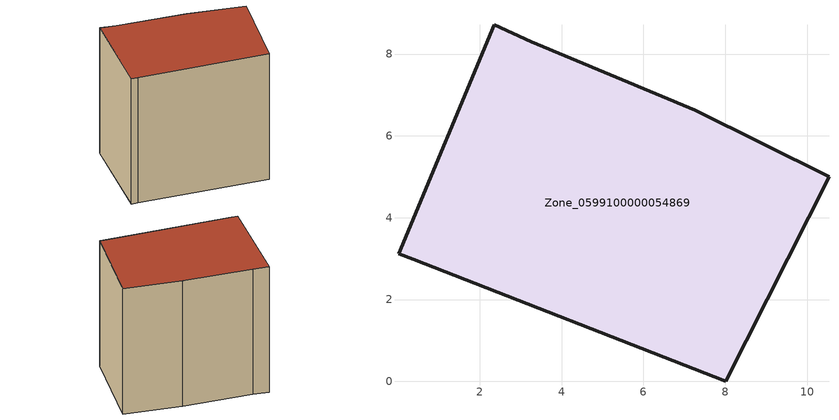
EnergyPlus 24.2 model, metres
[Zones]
Zone_0599100000054869
 floor ground (C_G): 0.01,3.12 2.36,8.72 3.26,8.3 7.27,6.63 10.53,5 8.02,0 0.37,2.99 z0
 wall outside (C_F): 10.53,5 7.27,6.63 3.26,8.3 2.36,8.72 0.01,3.12 0.37,2.99 8.02,0 10.53,5 z0:8.61
 roof outside (C_R): 2.36,8.72 0.01,3.12 0.37,2.99 8.02,0 10.53,5 7.27,6.63 3.26,8.3 z8.61
[BUILDING]
Pand.0599100000054869: North Axis=0; Terrain=City; Loads Convergence Tolerance Value=0.04; Temperature Convergence Tolerance Value=0.4; Solar Distribution=FullExterior; Maximum Number of Warmup Days=25; Minimum Number of Warmup Days=1
[Site:Location]
Rotterdam.The.Hague.AP_ZH_NLD Design_Conditions: Latitude=51.96; Longitude=4.45; Time Zone=1; Elevation=-4.5
[SITE:GROUNDTEMPERATURE:BUILDINGSURFACE]
18, 18, 18, 18, 18, 18, 18, 18, 18, 18, 18, 18
[MATERIAL] Thermal Absorptance=0.9; Solar Absorptance=0.7; Visible Absorptance=0.7
Name | Roughness | Thickness | Conductivity | Density | Specific Heat
G.TI.1946 | MediumSmooth | 0.15 | 1 | 540 | 1210
F.TI.1946 | Rough | 0.3 | 0.857143 | 1920 | 840
R.TI.1946 | MediumRough | 0.2 | 0.1 | 1500 | 1000
[CONSTRUCTION]
C_G: G.TI.1946
C_F: F.TI.1946
C_R: R.TI.1946
[ZONE]
Zone_0599100000054869: Type=1; Multiplier=1; Ceiling Height=Autocalculate; Volume=Autocalculate; Floor Area=autocalculate; Part of Total Floor Area=Yes
[ZONEINFILTRATION:DESIGNFLOWRATE]
Infil_Zone_0599100000054869: Zone or ZoneList or Space or SpaceList=Zone_0599100000054869; Schedule=AlwaysOn; Design Flow Rate Calculation Method=Flow/Area; Flow Rate per Floor Area=0.003; Constant Term Coefficient=1; Temperature Term Coefficient=0; Velocity Term Coefficient=0; Velocity Squared Term Coefficient=0
[HVACTEMPLATE:ZONE:IDEALLOADSAIRSYSTEM]
Zone_0599100000054869: Maximum Heating Supply Air Temperature=50; Minimum Cooling Supply Air Temperature=13; Maximum Heating Supply Air Humidity Ratio=0.0156; Minimum Cooling Supply Air Humidity Ratio=0.0077; Heating Limit=NoLimit; Cooling Limit=NoLimit; Dehumidification Control Type=ConstantSensibleHeatRatio; Cooling Sensible Heat Ratio=0.7; Dehumidification Setpoint=60; Humidification Control Type=None; Humidification Setpoint=30; Outdoor Air Method=None; Outdoor Air Flow Rate per Person=0.00944; Outdoor Air Flow Rate per Zone Floor Area=0; Outdoor Air Flow Rate per Zone=0; Demand Controlled Ventilation Type=None; Outdoor Air Economizer Type=NoEconomizer; Heat Recovery Type=None; Sensible Heat Recovery Effectiveness=0.7; Latent Heat Recovery Effectiveness=0.65
[ZONECONTROL:THERMOSTAT]
ThermostatControl_Zone_0599100000054869: Zone or ZoneList=Zone_0599100000054869; Control Type Schedule=DualSetpointControlType; Control 1=Thermostat_Zone_0599100000054869; Temperature Difference Between Cutout And Setpoint=0
[THERMOSTATSETPOINT:DUALSETPOINT]
Thermostat_Zone_0599100000054869: Heating Setpoint Temperature Schedule=HeatingSetpoint_Zone_0599100000054869; Cooling Setpoint Temperature Schedule=CoolingSetpoint_Zone_0599100000054869
[SCHEDULE:COMPACT]
HeatingSetpoint_Zone_0599100000054869: Through: 12/31, For: AllDays, Until: 24:00, 21
CoolingSetpoint_Zone_0599100000054869: Through: 12/31, For: AllDays, Until: 24:00, 24
DualSetpointControlType: Through: 12/31, For: AllDays, Until: 24:00, 4
AlwaysOn: Through: 12/31, For: AllDays, Until: 24:00, 1
